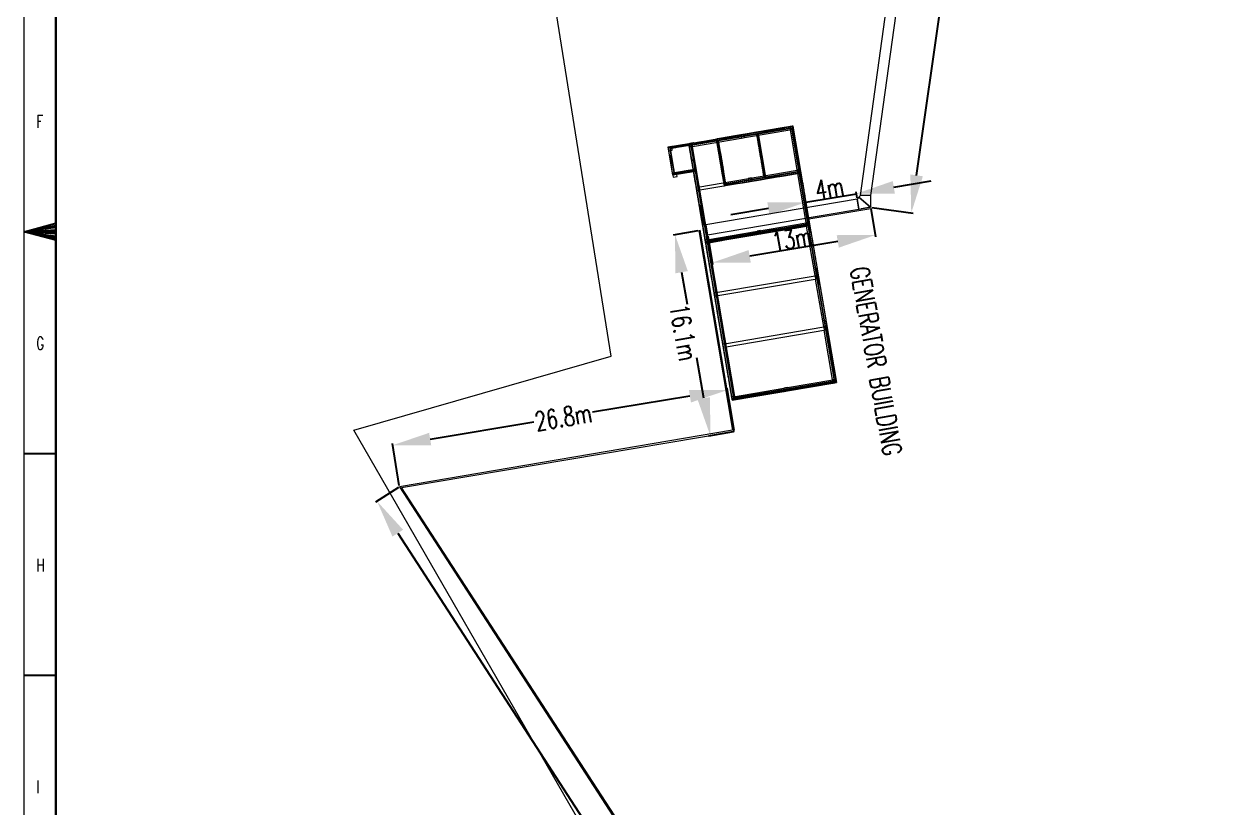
# Model space of a CAD drawing. Header units: inches. Extents: x -430764 to 256483, y 7374 to 217374.
# Drawn here: x -430764 to -335570, y 66898 to 128764 of the extents above; entities that cross this region are included whole.
import ezdxf
from ezdxf.enums import TextEntityAlignment as Align

# ---------------------------------------------------------------- set-up
doc = ezdxf.new("R2010")
doc.units = ezdxf.units.IN
doc.header["$MEASUREMENT"] = 0
doc.linetypes.add('CABLETRAYLAYOUT-EMBED 2_DWG$0$HIDDEN2', pattern=[0.1875, 0.125, -0.0625])
for name, color, linetype, lineweight in [('Background Stuff', 252, 'Continuous', 5), ('Buildings', 7, 'Continuous', 5), ('Cable Tray Instruments', 7, 'Continuous', 13), ('Cable Trench', 7, 'Continuous', 13), ('CABLETRAYLAYOUT-EMBED 2_DWG$0$DwgTemplate', 7, 'Continuous', 9), ('Labels', 7, 'Continuous', 5)]:
    doc.layers.add(name, color=color, linetype=linetype, lineweight=lineweight)
doc.styles.add('HZTXT', font='simplexs.shx', dxfattribs={"width": 0.7, "bigfont": 'hztxt.shx'})
doc.styles.add('TEG BORDER', font='txt_qlt.shx', dxfattribs={"width": 0.7, "bigfont": 'hztxt.shx'})
doc.dimstyles.new('标注 1：500', dxfattribs={"dimtxt": 1500, "dimasz": 3000, "dimexe": 150, "dimexo": 100, "dimgap": 50, "dimtad": 1, "dimdec": 0, "dimdsep": 46, "dimtxsty": 'HZTXT', "dimcen": 9, "dimclrd": 4, "dimclre": 4, "dimclrt": 2, "dimazin": 2, "dimtfac": 1, "dimtdec": 0, "dimtmove": 2, "dimatfit": 3, "dimfxl": 250, "dimtolj": 1, "dimtzin": 0, "dimarcsym": 0})

# ---------------------------------------------------------------- blocks, each defined once
blk = doc.blocks.new('TEG BORDER A2')
at = {"linetype": 'Continuous'}
blk.add_line((5, 415), (5, 5), dxfattribs=at)
for p, q in [((5, 210), (0, 210)), ((1.25, 210), (3.75, 210)), ((0, 175), (5, 175)), ((0, 140), (5, 140))]:
    blk.add_line(p, q)
at = {"color": 5, "lineweight": 15}
blk.add_lwpolyline([(0, 420), (594, 420), (594, 0), (0, 0)], close=True, dxfattribs=at)
blk.add_lwpolyline([(5, 415), (589, 415), (589, 5), (5, 5)], close=True)
blk.add_lwpolyline([(0, 210), (5, 211.34), (5, 208.66), (0, 210), (5, 211), (5, 210.67), (0, 210), (5, 210.33), (5, 209.67), (0, 210), (5, 209.33), (5, 209), (0, 210)])
at = {"char_height": 2, "width": 2, "attachment_point": 1, "style": 'TEG BORDER'}
for s, insert in [('F', (1.91, 228.39)), ('G', (1.91, 193.39)), ('H', (1.91, 158.39)), ('I', (1.91, 123.39))]:
    blk.add_mtext(s, dxfattribs=dict(at, insert=insert))
blk = doc.blocks.new('*D58')
at = {"layer": 'Cable Tray Instruments', "color": 4, "lineweight": -2, "transparency": 16777216}
for p, q in [((-363978, 114216), (-363597, 111965)), ((-376841, 112038), (-376460, 109787)), ((-366580, 111612), (-373527, 110435))]:
    blk.add_line(p, q, dxfattribs=at)
at = {"layer": 'Cable Tray Instruments', "color": 4, "transparency": 16777216}
for points in [[(-366663, 112105), (-366496, 111119), (-363622, 112113)], [(-373611, 110928), (-373444, 109942), (-376485, 109934)]]:
    blk.add_solid(points, dxfattribs=at)
at = {"layer": 'Defpoints', "color": 0, "transparency": 16777216}
for p in [(-363995, 114315), (-376858, 112136), (-376485, 109934)]:
    blk.add_point(p, dxfattribs=at)
at = {"layer": 'Cable Tray Instruments', "transparency": 16777216, "insert": (-370187, 111813), "char_height": 1500, "attachment_point": 5, "rotation": 9.61298, "style": 'HZTXT'}
blk.add_mtext('\\A1;13m', dxfattribs=at)
blk = doc.blocks.new('*D59')
at = {"layer": 'Cable Tray Instruments', "color": 4, "lineweight": -2, "transparency": 16777216}
for p, q in [((-377626, 112450), (-379566, 112109)), ((-378899, 109180), (-378455, 106651)), ((-377150, 99230), (-377710, 102416)), ((-374839, 96590), (-376779, 96249))]:
    blk.add_line(p, q, dxfattribs=at)
at = {"layer": 'Cable Tray Instruments', "color": 4, "transparency": 16777216}
for points in [[(-378407, 109267), (-379392, 109093), (-379418, 112135)], [(-376658, 99316), (-377643, 99143), (-376631, 96275)]]:
    blk.add_solid(points, dxfattribs=at)
at = {"layer": 'Defpoints', "color": 0, "transparency": 16777216}
for p in [(-377528, 112467), (-376631, 96275), (-374740, 96607)]:
    blk.add_point(p, dxfattribs=at)
at = {"layer": 'Cable Tray Instruments', "transparency": 16777216, "insert": (-378741, 104418), "char_height": 1500, "attachment_point": 5, "rotation": 279.96766, "style": 'HZTXT'}
blk.add_mtext('\\A1;16.1m', dxfattribs=at)
blk = doc.blocks.new('*D60')
at = {"layer": 'Cable Tray Instruments', "color": 4, "lineweight": -2, "transparency": 16777216}
for p, q in [((-374757, 96706), (-375305, 100029)), ((-378241, 99393), (-385918, 98126)), ((-398732, 96011), (-390555, 97360)), ((-401168, 92348), (-401716, 95671))]:
    blk.add_line(p, q, dxfattribs=at)
at = {"layer": 'Cable Tray Instruments', "color": 4, "transparency": 16777216}
for points in [[(-378322, 99886), (-378159, 98899), (-375281, 99881)], [(-398813, 96504), (-398650, 95518), (-401692, 95523)]]:
    blk.add_solid(points, dxfattribs=at)
at = {"layer": 'Defpoints', "color": 0, "transparency": 16777216}
for p in [(-374740, 96607), (-401692, 95523), (-401152, 92249)]:
    blk.add_point(p, dxfattribs=at)
at = {"layer": 'Cable Tray Instruments', "transparency": 16777216, "insert": (-388236, 97744), "char_height": 1500, "attachment_point": 5, "rotation": 9.37033, "style": 'HZTXT'}
blk.add_mtext('\\A1;26.8m', dxfattribs=at)
blk = doc.blocks.new('*D61')
at = {"layer": 'Cable Tray Instruments', "color": 4, "lineweight": -2, "transparency": 16777216}
for p, q in [((-401235, 92195), (-403049, 91019)), ((-401290, 88583), (-356207, 19067)), ((-352887, 17644), (-354701, 16468))]:
    blk.add_line(p, q, dxfattribs=at)
at = {"layer": 'Cable Tray Instruments', "color": 4, "transparency": 16777216}
for points in [[(-400871, 88855), (-401710, 88311), (-402923, 91100)], [(-355788, 19339), (-356627, 18794), (-354575, 16549)]]:
    blk.add_solid(points, dxfattribs=at)
at = {"layer": 'Defpoints', "color": 0, "transparency": 16777216}
for p in [(-401152, 92249), (-352803, 17698), (-354575, 16549)]:
    blk.add_point(p, dxfattribs=at)
at = {"layer": 'Cable Tray Instruments', "transparency": 16777216, "insert": (-378078, 54260), "char_height": 1500, "attachment_point": 5, "rotation": 302.96439, "style": 'HZTXT'}
blk.add_mtext('\\A1;88.9m', dxfattribs=at)
blk = doc.blocks.new('*D64')
at = {"layer": 'Cable Tray Instruments', "color": 4, "lineweight": -2, "transparency": 16777216}
for p, q in [((-357285, 160764), (-354022, 160300)), ((-360359, 116828), (-354593, 157351)), ((-363896, 114301), (-360633, 113837))]:
    blk.add_line(p, q, dxfattribs=at)
at = {"layer": 'Cable Tray Instruments', "color": 4, "transparency": 16777216}
for points in [[(-355088, 157421), (-354098, 157281), (-354171, 160321)], [(-360854, 116898), (-359864, 116757), (-360782, 113858)]]:
    blk.add_solid(points, dxfattribs=at)
at = {"layer": 'Defpoints', "color": 0, "transparency": 16777216}
for p in [(-357384, 160778), (-354171, 160321), (-363995, 114315)]:
    blk.add_point(p, dxfattribs=at)
at = {"layer": 'Cable Tray Instruments', "transparency": 16777216, "insert": (-358268, 137202), "char_height": 1500, "attachment_point": 5, "rotation": 81.9018, "style": 'HZTXT'}
blk.add_mtext('\\A1;46.9m', dxfattribs=at)
blk = doc.blocks.new('*D71')
at = {"layer": 'Cable Tray Instruments', "color": 4, "lineweight": -2, "transparency": 16777216}
for p, q in [((-362157, 115881), (-359199, 116382)), ((-369095, 114706), (-365115, 115380)), ((-365058, 115044), (-365140, 115528)), ((-369038, 114370), (-369120, 114854)), ((-372053, 114205), (-375011, 113704))]:
    blk.add_line(p, q, dxfattribs=at)
at = {"layer": 'Cable Tray Instruments', "color": 4, "transparency": 16777216}
for points in [[(-362241, 116374), (-362074, 115388), (-365115, 115380)], [(-372137, 114698), (-371970, 113712), (-369095, 114706)]]:
    blk.add_solid(points, dxfattribs=at)
at = {"layer": 'Defpoints', "color": 0, "transparency": 16777216}
for p in [(-365115, 115380), (-369022, 114272), (-365042, 114946)]:
    blk.add_point(p, dxfattribs=at)
at = {"layer": 'Cable Tray Instruments', "transparency": 16777216, "insert": (-367239, 115832), "char_height": 1500, "attachment_point": 5, "rotation": 9.61298, "style": 'HZTXT'}
blk.add_mtext('\\A1;4m', dxfattribs=at)

msp = doc.modelspace()

# ---------------------------------------------------------------- linework, layer by layer
at = {"layer": 'Background Stuff', "linetype": 'Continuous'}
for p, q in [((-373968.63771, 120054.88595), (-374219.07331, 120012.48298)), ((-374219.07331, 120012.48298), (-374176.67034, 119762.04738)), ((-373926.23474, 119804.45035), (-373968.63771, 120054.88595)), ((-373926.23607, 119804.45822), (-370194.78145, 120436.49762)), ((-370111.97056, 120708.13404), (-370362.40616, 120665.73106)), ((-370362.40616, 120665.73106), (-370320.00319, 120415.29547)), ((-370320.00319, 120415.29547), (-370069.56759, 120457.69844)), ((-369760.06772, 117109.57817), (-370319.99532, 120415.2968)), ((-370069.56759, 120457.69844), (-370111.97056, 120708.13404)), ((-379681.62823, 119113.10835), (-379982.15095, 119062.22478)), ((-379982.15095, 119062.22478), (-379931.26738, 118761.70207)), ((-379630.74467, 118812.58563), (-379681.62823, 119113.10835)), ((-378075.83752, 119359.20227), (-378326.27312, 119316.7993)), ((-378326.27312, 119316.7993), (-378283.87015, 119066.3637)), ((-378283.87015, 119066.3637), (-378033.43455, 119108.76667)), ((-378033.43455, 119108.76667), (-378075.83752, 119359.20227)), ((-378054.63737, 119233.99234), (-378054.53764, 119234.00923)), ((-374690.73286, 99374.66987), (-378054.53764, 119234.00923)), ((-378033.43588, 119108.77454), (-374051.4486, 119783.24953)), ((-374176.67034, 119762.04738), (-373926.23474, 119804.45035)), ((-379931.26738, 118761.70207), (-379630.74467, 118812.58563)), ((-377619.82717, 115907.08518), (-369781.26854, 117234.79203)), ((-369530.83428, 117277.20287), (-369781.26987, 117234.7999)), ((-369781.26987, 117234.7999), (-369738.8669, 116984.3643)), ((-369488.43131, 117026.76727), (-369530.83428, 117277.20287)), ((-379304.61382, 117038.73763), (-379605.13654, 116987.85406)), ((-379605.13654, 116987.85406), (-379554.25297, 116687.33135)), ((-379554.25297, 116687.33135), (-379253.73026, 116738.21491)), ((-379253.73026, 116738.21491), (-379304.61382, 117038.73763)), ((-377452.30183, 115677.84299), (-369613.64517, 117005.56645)), ((-373387.50143, 116623.95479), (-373637.93702, 116581.55181)), ((-373637.93702, 116581.55181), (-373595.53405, 116331.11622)), ((-373595.53405, 116331.11622), (-373345.09846, 116373.51919)), ((-373345.09846, 116373.51919), (-373387.50143, 116623.95479)), ((-369738.8669, 116984.3643), (-369488.43131, 117026.76727)), ((-369055.91719, 112952.3915), (-369738.85904, 116984.36564)), ((-377494.70347, 115928.27072), (-377745.13907, 115885.86775)), ((-377745.13907, 115885.86775), (-377702.7361, 115635.43216)), ((-377702.7361, 115635.43216), (-377452.3005, 115677.83513)), ((-377452.3005, 115677.83513), (-377494.70347, 115928.27072)), ((-376915.67664, 111749.89851), (-369077.11801, 113077.60536)), ((-376748.154, 111520.65587), (-368909.49464, 112848.37979)), ((-372683.35089, 112466.76812), (-372933.78649, 112424.36515)), ((-372933.78649, 112424.36515), (-372891.38352, 112173.92955)), ((-372640.94792, 112216.33252), (-372683.35089, 112466.76812)), ((-368826.68375, 113120.0162), (-369077.11934, 113077.61323)), ((-369077.11934, 113077.61323), (-369034.71637, 112827.17764)), ((-369034.71637, 112827.17764), (-368784.28077, 112869.58061)), ((-368347.52479, 108770.16154), (-369034.7085, 112827.17897)), ((-368784.28077, 112869.58061), (-368826.68375, 113120.0162)), ((-376790.55564, 111771.0836), (-377040.99124, 111728.68063)), ((-377040.99124, 111728.68063), (-376998.58827, 111478.24503)), ((-376998.58827, 111478.24503), (-376748.15267, 111520.648)), ((-376748.15267, 111520.648), (-376790.55564, 111771.0836)), ((-372891.38352, 112173.92955), (-372640.94792, 112216.33252)), ((-376207.28424, 107567.66855), (-368368.72561, 108895.3754)), ((-376039.76432, 107338.42545), (-368201.10223, 108666.14983)), ((-368118.29134, 108937.78624), (-368368.72694, 108895.38327)), ((-368368.72694, 108895.38327), (-368326.32397, 108644.94768)), ((-368326.32397, 108644.94768), (-368075.88837, 108687.35065)), ((-367664.58361, 104738.19134), (-368326.3161, 108644.94901)), ((-368075.88837, 108687.35065), (-368118.29134, 108937.78624)), ((-376082.16596, 107588.85318), (-376332.60156, 107546.45021)), ((-376039.76299, 107338.41758), (-376082.16596, 107588.85318)), ((-376332.60156, 107546.45021), (-376290.19859, 107296.01461)), ((-376290.19859, 107296.01461), (-376039.76299, 107338.41758)), ((-375524.34306, 103535.69835), (-367685.78443, 104863.4052)), ((-367435.35016, 104905.81604), (-367685.78576, 104863.41307)), ((-367685.78576, 104863.41307), (-367643.38279, 104612.97747)), ((-367392.94719, 104655.38045), (-367435.35016, 104905.81604)), ((-375372.85313, 103303.74006), (-367518.16105, 104634.17963)), ((-367643.38279, 104612.97747), (-367392.94719, 104655.38045)), ((-366956.53968, 100558.01874), (-367643.37492, 104612.97881)), ((-375415.25477, 103554.16779), (-375665.69036, 103511.76482)), ((-375665.69036, 103511.76482), (-375623.28739, 103261.32922)), ((-375623.28739, 103261.32922), (-375372.8518, 103303.7322)), ((-375372.8518, 103303.7322), (-375415.25477, 103554.16779)), ((-374815.94672, 99353.46905), (-370834.05917, 100027.92716)), ((-370583.62491, 100070.338), (-370834.0605, 100027.93502)), ((-370834.0605, 100027.93502), (-370791.65753, 99777.49943)), ((-370708.84664, 100049.13584), (-366977.39202, 100681.17524)), ((-370541.22194, 99819.9024), (-370583.62491, 100070.338)), ((-370541.22327, 99819.91027), (-366809.76865, 100451.94967)), ((-366726.95776, 100723.58608), (-366977.39335, 100681.18311)), ((-366977.39335, 100681.18311), (-366934.99038, 100430.74751)), ((-366934.99038, 100430.74751), (-366684.55479, 100473.15048)), ((-366684.55479, 100473.15048), (-366726.95776, 100723.58608)), ((-374690.72499, 99374.6712), (-374941.16058, 99332.26823)), ((-374941.16058, 99332.26823), (-374898.75761, 99081.83264)), ((-374898.75761, 99081.83264), (-374648.32202, 99124.23561)), ((-374648.32202, 99124.23561), (-374690.72499, 99374.6712)), ((-374648.32335, 99124.24348), (-370666.4358, 99798.70158)), ((-370791.65753, 99777.49943), (-370541.22194, 99819.9024))]:
    msp.add_line(p, q, dxfattribs=at)
at = {"layer": 'Buildings', "color": 5, "linetype": 'Continuous'}
for p, q in [((-378326.20606, 119316.96127), (-370111.76126, 120708.17512)), ((-378179.77983, 119212.95177), (-370215.77014, 120561.75146)), ((-372970.17738, 120095.20582), (-372844.96188, 120116.42086)), ((-372970.17738, 120095.20582), (-372388.88514, 116664.30107)), ((-372263.66964, 116685.51612), (-372844.96188, 120116.42086)), ((-370215.77014, 120561.75146), (-366831.32877, 100579.26091)), ((-370111.76126, 120708.17512), (-366684.90987, 100475.28637)), ((-378326.25033, 119316.66468), (-379952.8734, 119041.44843)), ((-379583.9322, 116862.62975), (-379952.8734, 119041.44843)), ((-378305.04884, 119191.44688), (-379806.4499, 118937.41755)), ((-378326.20606, 119316.96127), (-374898.74407, 99081.80046)), ((-378179.77983, 119212.95177), (-374794.74252, 99228.25909)), ((-376126.06749, 119559.82697), (-376000.84768, 119581.01657)), ((-376126.06749, 119559.82697), (-375545.60893, 116129.61045)), ((-375420.38912, 116150.80004), (-376000.84768, 119581.01657)), ((-379806.4499, 118937.41755), (-379479.91874, 117009.05555)), ((-379583.9322, 116862.62975), (-377957.1576, 117138.1611)), ((-377978.36696, 117263.37756), (-379479.91874, 117009.05555)), ((-369760.0448, 117109.44279), (-375545.35034, 116131.3703)), ((-375420.38912, 116150.80004), (-375545.60893, 116129.61045)), ((-369613.65133, 117005.39013), (-375524.17994, 116006.14724)), ((-372263.66964, 116685.51612), (-372388.88514, 116664.30107)), ((-369613.68014, 117005.56053), (-369613.65133, 117005.39013)), ((-375524.17994, 116006.14724), (-375545.35034, 116131.3703)), ((-376873.01406, 111498.05594), (-368909.3003, 112847.28648)), ((-369055.73031, 112951.28778), (-376769.11751, 111644.46813)), ((-368909.48578, 112848.38129), (-368909.3003, 112847.28648)), ((-376873.01406, 111498.05594), (-376873.25303, 111499.4664)), ((-374898.74407, 99081.80046), (-366684.90987, 100475.28637)), ((-366831.32877, 100579.26091), (-374794.74252, 99228.25909))]:
    msp.add_line(p, q, dxfattribs=at)
at = {"layer": 'Buildings', "color": 5, "linetype": 'CABLETRAYLAYOUT-EMBED 2_DWG$0$HIDDEN2'}
for p, q in [((-370215.77014, 120561.75146), (-378179.77983, 119212.95177)), ((-370111.76126, 120708.17512), (-376147.43012, 119685.96287)), ((-370215.77014, 120561.75146), (-376126.22316, 119560.746)), ((-375746.73614, 119753.82516), (-374244.13369, 120008.30874)), ((-374244.13369, 120008.30874), (-375746.73614, 119753.82516)), ((-374244.13369, 120008.30874), (-374222.92673, 119883.09187)), ((-374222.92673, 119883.09187), (-374244.13369, 120008.30874)), ((-372844.96188, 120116.42086), (-372970.17738, 120095.20582)), ((-372388.88514, 116664.30107), (-372970.17738, 120095.20582)), ((-372970.17738, 120095.20582), (-372388.88514, 116664.30107)), ((-372263.66964, 116685.51612), (-372844.96188, 120116.42086)), ((-372390.92401, 120322.17183), (-370888.32157, 120576.65541)), ((-370888.32157, 120576.65541), (-372390.92401, 120322.17183)), ((-372369.71705, 120196.95496), (-372390.92401, 120322.17183)), ((-372369.71705, 120196.95496), (-372390.92401, 120322.17183)), ((-372369.71705, 120196.95496), (-370867.1146, 120451.43854)), ((-370867.1146, 120451.43854), (-372369.71705, 120196.95496)), ((-370867.1146, 120451.43854), (-370888.32157, 120576.65541)), ((-370888.32157, 120576.65541), (-370867.1146, 120451.43854)), ((-369481.96008, 116229.17458), (-370215.77014, 120561.75146)), ((-366831.32877, 100579.26091), (-370215.77014, 120561.75146)), ((-369356.74339, 116250.38257), (-370111.76126, 120708.17512)), ((-379952.8734, 119041.44843), (-378199.77246, 119338.06408)), ((-379583.9322, 116862.62975), (-379952.8734, 119041.44843)), ((-378178.58583, 119212.84377), (-379806.4499, 118937.41755)), ((-378178.58583, 119212.84377), (-379806.4499, 118937.41755)), ((-378199.77246, 119338.06408), (-378326.25033, 119316.66468)), ((-377898.54551, 119389.39067), (-378326.20606, 119316.96127)), ((-378105.60386, 118014.56292), (-378326.20606, 119316.96127)), ((-378178.58583, 119212.84377), (-378305.04884, 119191.44688)), ((-378178.58583, 119212.84377), (-378199.77246, 119338.06408)), ((-378199.77246, 119338.06408), (-378178.58583, 119212.84377)), ((-377877.33854, 119264.1738), (-378179.77983, 119212.95177)), ((-378179.77983, 119212.95177), (-377980.3874, 118035.77227)), ((-378179.77983, 119212.95177), (-374794.74252, 99228.25909)), ((-377898.54551, 119389.39067), (-376147.43012, 119685.96287)), ((-377877.33854, 119264.1738), (-377898.54551, 119389.39067)), ((-377898.54551, 119389.39067), (-377877.33854, 119264.1738)), ((-376126.22316, 119560.746), (-377877.33854, 119264.1738)), ((-376147.43012, 119685.96287), (-376126.22316, 119560.746)), ((-376126.22316, 119560.746), (-376147.43012, 119685.96287)), ((-376000.84768, 119581.01657), (-376126.06749, 119559.82697)), ((-376126.06749, 119559.82697), (-375545.60893, 116129.61045)), ((-375545.60893, 116129.61045), (-376126.06749, 119559.82697)), ((-375420.38912, 116150.80004), (-376000.84768, 119581.01657)), ((-375725.52917, 119628.60829), (-375746.73614, 119753.82516)), ((-375725.52917, 119628.60829), (-375746.73614, 119753.82516)), ((-374222.92673, 119883.09187), (-375725.52917, 119628.60829)), ((-375725.52917, 119628.60829), (-374222.92673, 119883.09187)), ((-379710.8693, 118372.9569), (-379836.08681, 118351.75372)), ((-379836.08681, 118351.75372), (-379710.8693, 118372.9569)), ((-379836.08681, 118351.75372), (-379708.8677, 117600.44866)), ((-379708.8677, 117600.44866), (-379836.08681, 118351.75372)), ((-379479.91874, 117009.05555), (-379806.4499, 118937.41755)), ((-379806.4499, 118937.41755), (-379479.91874, 117009.05555)), ((-379583.65019, 117621.65184), (-379710.8693, 118372.9569)), ((-379710.8693, 118372.9569), (-379583.65019, 117621.65184)), ((-375965.44529, 118610.63101), (-375840.22548, 118631.82061)), ((-375965.44529, 118610.63101), (-375840.22548, 118631.82061)), ((-375711.17011, 117107.99329), (-375965.44529, 118610.63101)), ((-375965.44529, 118610.63101), (-375711.17011, 117107.99329)), ((-375585.9503, 117129.18289), (-375840.22548, 118631.82061)), ((-375840.22548, 118631.82061), (-375585.9503, 117129.18289)), ((-379708.8677, 117600.44866), (-379583.65019, 117621.65184)), ((-379708.8677, 117600.44866), (-379583.65019, 117621.65184)), ((-377830.92024, 117159.54227), (-379583.9322, 116862.62975)), ((-377852.12853, 117284.75892), (-379479.91874, 117009.05555)), ((-379479.91874, 117009.05555), (-377852.12853, 117284.75892)), ((-378105.60386, 118014.56292), (-377980.3874, 118035.77227)), ((-377980.3874, 118035.77227), (-378105.60386, 118014.56292)), ((-377978.34774, 117263.26412), (-378105.60386, 118014.56292)), ((-377980.3874, 118035.77227), (-377853.13128, 117284.47347)), ((-377852.12853, 117284.75892), (-377978.36696, 117263.37756)), ((-377978.34774, 117263.26412), (-377853.13128, 117284.47347)), ((-377853.13128, 117284.47347), (-377978.34774, 117263.26412)), ((-374898.74407, 99081.80046), (-377978.34774, 117263.26412)), ((-377957.1576, 117138.1611), (-377830.92024, 117159.54227)), ((-377853.13128, 117284.47347), (-374794.74252, 99228.25909)), ((-377830.92024, 117159.54227), (-377852.12853, 117284.75892)), ((-377852.12853, 117284.75892), (-377830.92024, 117159.54227)), ((-375711.17011, 117107.99329), (-375585.9503, 117129.18289)), ((-375585.9503, 117129.18289), (-375711.17011, 117107.99329)), ((-375545.35034, 116131.3703), (-369634.82173, 117130.61319)), ((-371263.21701, 116855.31422), (-369634.82173, 117130.61319)), ((-369634.82173, 117130.61319), (-369760.0448, 117109.44279)), ((-369613.65133, 117005.39013), (-369634.82173, 117130.61319)), ((-369634.82173, 117130.61319), (-369613.68014, 117005.56053)), ((-375545.60893, 116129.61045), (-375420.38912, 116150.80004)), ((-375545.35034, 116131.3703), (-375420.6681, 116152.44926)), ((-375420.6681, 116152.44926), (-374419.40942, 116321.72357)), ((-375399.4977, 116027.22621), (-375420.6681, 116152.44926)), ((-375399.4977, 116027.22621), (-375420.6681, 116152.44926)), ((-374398.23902, 116196.50051), (-375399.4977, 116027.22621)), ((-374419.40942, 116321.72357), (-372263.77813, 116686.15785)), ((-374419.40942, 116321.72357), (-374398.23902, 116196.50051)), ((-374419.40942, 116321.72357), (-374398.23902, 116196.50051)), ((-374398.23902, 116196.50051), (-372242.60773, 116560.93479)), ((-372388.88514, 116664.30107), (-372263.66964, 116685.51612)), ((-372263.77813, 116686.15785), (-371263.21701, 116855.31422)), ((-372242.60773, 116560.93479), (-372263.77813, 116686.15785)), ((-372242.60773, 116560.93479), (-372263.77813, 116686.15785)), ((-371242.04661, 116730.09117), (-372242.60773, 116560.93479)), ((-371263.21701, 116855.31422), (-371242.04661, 116730.09117)), ((-371263.21701, 116855.31422), (-371242.04661, 116730.09117)), ((-371242.04661, 116730.09117), (-369613.65133, 117005.39013)), ((-369481.96008, 116229.17458), (-369356.74339, 116250.38257)), ((-369481.96008, 116229.17458), (-369356.74339, 116250.38257)), ((-369312.29612, 115227.44101), (-369481.96008, 116229.17458)), ((-369356.74339, 116250.38257), (-369187.07943, 115248.64901)), ((-375545.35034, 116131.3703), (-375524.17994, 116006.14724)), ((-375524.17994, 116006.14724), (-375399.4977, 116027.22621)), ((-369187.07943, 115248.64901), (-369312.29612, 115227.44101)), ((-369187.07943, 115248.64901), (-369312.29612, 115227.44101)), ((-368820.27063, 112322.41366), (-369312.29612, 115227.44101)), ((-368695.05394, 112343.62166), (-369187.07943, 115248.64901)), ((-377499.01636, 114433.37199), (-377373.79989, 114454.58134)), ((-377499.01636, 114433.37199), (-377373.79989, 114454.58134)), ((-377244.50411, 112930.7744), (-377499.01636, 114433.37199)), ((-377499.01636, 114433.37199), (-377244.50411, 112930.7744)), ((-377119.28765, 112951.98375), (-377373.79989, 114454.58134)), ((-377373.79989, 114454.58134), (-377119.28765, 112951.98375)), ((-377244.50411, 112930.7744), (-377119.28765, 112951.98375)), ((-377119.28765, 112951.98375), (-377244.50411, 112930.7744)), ((-368930.51462, 112972.5021), (-376894.22838, 111623.27156)), ((-376894.22838, 111623.27156), (-368930.51462, 112972.5021)), ((-368909.3003, 112847.28648), (-376873.01406, 111498.05594)), ((-369105.8165, 112942.80206), (-370082.49837, 112777.33039)), ((-370082.49837, 112777.33039), (-369105.8165, 112942.80206)), ((-370061.28406, 112652.11476), (-370082.49837, 112777.33039)), ((-370082.49837, 112777.33039), (-370061.28406, 112652.11476)), ((-369084.60218, 112817.58643), (-370061.28406, 112652.11476)), ((-370061.28406, 112652.11476), (-369084.60218, 112817.58643)), ((-369084.60218, 112817.58643), (-369105.8165, 112942.80206)), ((-369084.60218, 112817.58643), (-369105.8165, 112942.80206)), ((-368930.51462, 112972.5021), (-369055.73031, 112951.28778)), ((-368930.51462, 112972.5021), (-368909.48578, 112848.38129)), ((-368909.3003, 112847.28648), (-368930.51462, 112972.5021)), ((-368820.27063, 112322.41366), (-368695.05394, 112343.62166)), ((-368820.27063, 112322.41366), (-368695.05394, 112343.62166)), ((-368695.05394, 112343.62166), (-368207.27005, 109463.63765)), ((-376769.11751, 111644.46813), (-376894.22838, 111623.27156)), ((-376894.22838, 111623.27156), (-376873.01406, 111498.05594)), ((-376873.25303, 111499.4664), (-376894.22838, 111623.27156)), ((-375742.24463, 111818.44328), (-376718.9265, 111652.97161)), ((-376718.9265, 111652.97161), (-375742.24463, 111818.44328)), ((-376697.71219, 111527.75598), (-376718.9265, 111652.97161)), ((-376718.9265, 111652.97161), (-376697.71219, 111527.75598)), ((-375721.03031, 111693.22765), (-376697.71219, 111527.75598)), ((-376697.71219, 111527.75598), (-375721.03031, 111693.22765)), ((-375721.03031, 111693.22765), (-375742.24463, 111818.44328)), ((-375721.03031, 111693.22765), (-375742.24463, 111818.44328)), ((-368332.48674, 109442.42966), (-368820.27063, 112322.41366)), ((-368207.27005, 109463.63765), (-368332.48674, 109442.42966)), ((-368207.27005, 109463.63765), (-368332.48674, 109442.42966)), ((-368124.64839, 108215.30604), (-368332.48674, 109442.42966)), ((-367999.43169, 108236.51403), (-368207.27005, 109463.63765)), ((-368124.64839, 108215.30604), (-367999.43169, 108236.51403)), ((-368124.64839, 108215.30604), (-367999.43169, 108236.51403)), ((-367636.8645, 105335.32203), (-368124.64839, 108215.30604)), ((-367999.43169, 108236.51403), (-367511.6478, 105356.53003)), ((-367511.6478, 105356.53003), (-367636.8645, 105335.32203)), ((-367511.6478, 105356.53003), (-367636.8645, 105335.32203)), ((-366831.32877, 100579.26091), (-367636.8645, 105335.32203)), ((-366684.90987, 100475.28637), (-367511.6478, 105356.53003)), ((-367433.26774, 104133.24175), (-367308.05105, 104154.44975)), ((-367433.26774, 104133.24175), (-367308.05105, 104154.44975)), ((-366945.48385, 101253.25775), (-367433.26774, 104133.24175)), ((-367433.26774, 104133.24175), (-366945.48385, 101253.25775)), ((-367308.05105, 104154.44975), (-366820.26716, 101274.46574)), ((-366820.26716, 101274.46574), (-367308.05105, 104154.44975)), ((-366945.48385, 101253.25775), (-366820.26716, 101274.46574)), ((-366820.26716, 101274.46574), (-366945.48385, 101253.25775)), ((-366684.90987, 100475.28637), (-374898.74407, 99081.80046)), ((-366831.32877, 100579.26091), (-374794.74252, 99228.25909)), ((-374794.74252, 99228.25909), (-366831.32877, 100579.26091))]:
    msp.add_line(p, q, dxfattribs=at)
at = {"layer": 'Cable Tray Instruments'}
msp.add_line((-368873.39003, 113396.55738), (-363978.16009, 114216.33232), dxfattribs=at)
at = {"layer": 'Cable Tray Instruments', "color": 6}
msp.add_line((-377527.75233, 112466.99322), (-377430.05383, 112487.07932), dxfattribs=at)
at = {"layer": 'Cable Trench', "color": 2, "linetype": 'Continuous'}
for p, q in [((-364794.8593, 115241.54739), (-364916.56826, 115093.65366)), ((-363994.8593, 115241.54739), (-363994.8593, 114314.92815)), ((-363994.8593, 115241.54739), (-363994.8593, 114314.92815)), ((-365041.51944, 114945.75992), (-376992.66148, 112932.01212)), ((-376857.89331, 112136.31117), (-363994.8593, 114314.92815)), ((-364916.56826, 115093.65366), (-365041.51944, 114945.75992)), ((-364907.92574, 114156.99334), (-365041.51944, 114945.75992)), ((-365041.51944, 114945.75992), (-364907.92574, 114156.99334)), ((-365041.51944, 114945.75992), (-364907.92574, 114156.99334)), ((-363994.8593, 114314.92815), (-364744.56639, 114187.94997)), ((-363994.8593, 114314.92815), (-364744.56639, 114187.94997)), ((-368678.91956, 113521.58707), (-364744.56639, 114187.94997)), ((-368678.91956, 113521.58707), (-364744.56639, 114187.94997)), ((-376859.06778, 112143.24554), (-376992.66148, 112932.01212)), ((-376992.66148, 112932.01212), (-376859.06778, 112143.24554)), ((-376992.66148, 112932.01212), (-376859.06778, 112143.24554))]:
    msp.add_line(p, q, dxfattribs=at)
at = {"layer": 'Cable Trench', "color": 7, "linetype": 'Continuous'}
for p, q in [((-364916.56826, 115093.65366), (-363994.8593, 114314.92815)), ((-363994.8593, 114314.92815), (-364916.56826, 115093.65366))]:
    msp.add_line(p, q, dxfattribs=at)
at = {"layer": 'Cable Trench', "color": 6, "linetype": 'Continuous'}
for p, q in [((-377527.75233, 112466.99322), (-374871.06753, 96700.16414)), ((-374740.48966, 96607.30064), (-377430.05383, 112487.07932)), ((-374871.06753, 96700.16414), (-401151.53987, 92249.03052)), ((-401000.25043, 92182.57409), (-374740.48966, 96607.30064)), ((-401151.53987, 92249.03052), (-352803.48821, 17698.20075)), ((-352697.12131, 17839.15642), (-401000.25043, 92182.57409))]:
    msp.add_line(p, q, dxfattribs=at)
at = {"layer": 'Cable Trench', "color": 2, "linetype": 'Continuous'}
msp.add_lwpolyline([(-361744.16798, 131510.14403), (-363994.8593, 115241.54739), (-364794.8593, 115241.54739), (-362529.14389, 131618.74212)], dxfattribs=at)
at = {"layer": 'CABLETRAYLAYOUT-EMBED 2_DWG$0$DwgTemplate', "color": 252, "linetype": 'Continuous'}
for p, q in [((-384465.46764, 102547.95596), (-388759.31284, 129573.30407)), ((-404754.21751, 96713.82744), (-384465.46764, 102547.95596)), ((-386907.04718, 65728.3781), (-404754.21751, 96713.82744))]:
    msp.add_line(p, q, dxfattribs=at)
at = {"layer": 'CABLETRAYLAYOUT-EMBED 2_DWG$0$DwgTemplate', "color": 7, "linetype": 'Continuous'}
for p, q in [((-370111.76126, 120708.17512), (-370215.77014, 120561.75146)), ((-370111.76126, 120708.17512), (-370215.77014, 120561.75146)), ((-379806.4499, 118937.41755), (-379952.8734, 119041.44843)), ((-379806.4499, 118937.41755), (-379952.8734, 119041.44843)), ((-378326.20606, 119316.96127), (-378179.77983, 119212.95177)), ((-378179.77983, 119212.95177), (-378326.20606, 119316.96127)), ((-379583.9322, 116862.62975), (-379479.91874, 117009.05555)), ((-379479.91874, 117009.05555), (-379583.9322, 116862.62975)), ((-366684.90987, 100475.28637), (-366831.32877, 100579.26091)), ((-366831.32877, 100579.26091), (-366684.90987, 100475.28637)), ((-374794.74252, 99228.25909), (-374898.74407, 99081.80046)), ((-374794.74252, 99228.25909), (-374898.74407, 99081.80046))]:
    msp.add_line(p, q, dxfattribs=at)

# ---------------------------------------------------------------- block references
at = {"xscale": 500, "yscale": 500, "zscale": 500}
msp.add_blockref('TEG BORDER A2', (-430764.34041, 7373.87141), dxfattribs=at)

# ---------------------------------------------------------------- texts
at = {"layer": 'Labels', "style": 'HZTXT', "width": 0.7}
msp.add_text('GENERATOR BUILDING', height=1500, rotation=280.1356499273, dxfattribs=at).set_placement((-363561.91897, 102162.7465), align=Align.MIDDLE_CENTER)

# ---------------------------------------------------------------- dimensions: what is measured, and where the dimension line sits
at = {"layer": 'Cable Tray Instruments', "color": 6}
for p1, p2, distance, picture, middle in [((-363994.8593, 114314.92815), (-357383.63503, 160778.2659), -3245.29567, '*D64', (-358268.33578, 137202.12784)), ((-369021.60501, 114271.65145), (-365041.51944, 114945.75992), 440.73371, '*D71', (-367238.75494, 115832.0173)), ((-363994.8593, 114314.92815), (-376857.89331, 112136.31117), 2233.2447, '*D58', (-370187.03573, 111812.50026)), ((-401151.55004, 92249.09218), (-352803.48821, 17698.20075), -2111.13764, '*D61', (-378077.57531, 54260.23334))]:
    dim = msp.add_aligned_dim(p1=p1, p2=p2, distance=distance, dimstyle='标注 1：500', override={"dimdec": 1, "dimlfac": 0.001, "dimpost": 'm', "dimclrt": 256}, dxfattribs=at)
    dim.commit()
    dim.dimension.update_dxf_attribs({"geometry": picture, "text_midpoint": middle})
for base, p1, p2, angle, picture, middle in [((-376631.10342, 96275.03461), (-377527.75233, 112466.99322), (-374740.48966, 96607.30064), 279.967660693, '*D59', (-378741.02612, 104417.66948)), ((-401691.74833, 95522.68552), (-374740.48966, 96607.30064), (-401151.53987, 92249.03052), 189.370328765, '*D60', (-388236.3589, 97743.92645))]:
    dim = msp.add_linear_dim(base=base, p1=p1, p2=p2, angle=angle, dimstyle='标注 1：500', override={"dimdec": 1, "dimlfac": 0.001, "dimpost": 'm', "dimclrt": 256}, dxfattribs=at)
    dim.commit()
    dim.dimension.update_dxf_attribs({"geometry": picture, "text_midpoint": middle, "dimtype": 161})

doc.saveas('drawing.dxf')
